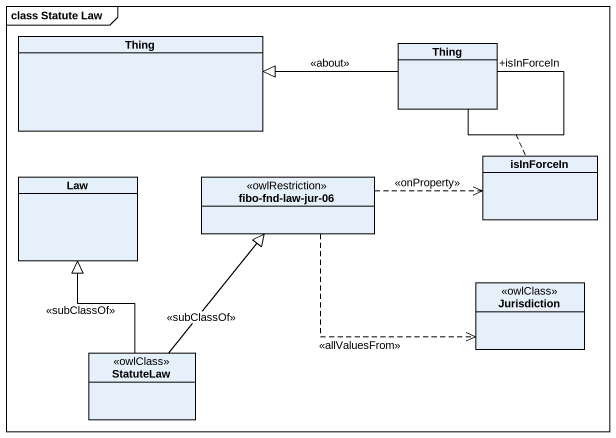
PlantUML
@startuml
mainframe class Statute Law
hide circle
hide empty members
class Thing
class "Thing" as Thing_2
class isInForceIn
class Law
class "fibo-fnd-law-jur-06" as fibo_fnd_law_jur_06 <<owlRestriction>>
class Jurisdiction <<owlClass>>
class StatuteLaw <<owlClass>>
Thing_2 -left-|> Thing : <<about>>
Thing_2 -- "+isInForceIn" Thing_2
(Thing_2, Thing_2) .. isInForceIn
fibo_fnd_law_jur_06 .right.> isInForceIn : <<onProperty>>
fibo_fnd_law_jur_06 .right.> Jurisdiction : <<allValuesFrom>>
StatuteLaw -up-|> Law : <<subClassOf>>
StatuteLaw -up-|> fibo_fnd_law_jur_06 : <<subClassOf>>
@enduml
